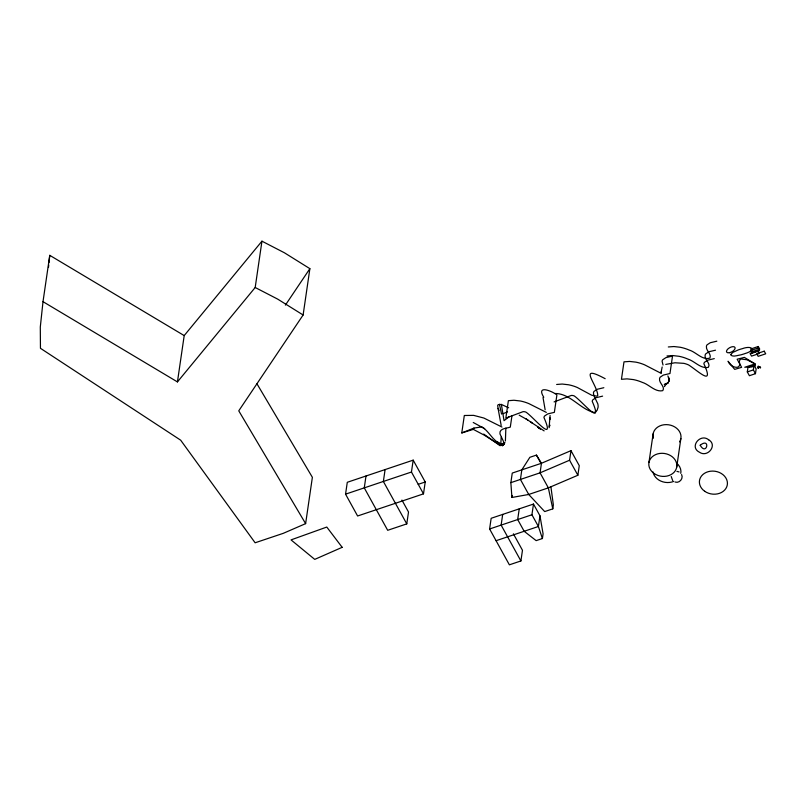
<?xml version="1.0" encoding="UTF-8"?>
<svg xmlns="http://www.w3.org/2000/svg" width="806" height="806" viewBox="0 0 806 806"><rect width="100%" height="100%" fill="white"/><g stroke="black" fill="none" stroke-linecap="round" stroke-linejoin="round"><path stroke-width="1.21" d="M549.108 427.714L550.085 415.463M550.035 419.523L550.075 417.84M671.217 476.527L672.657 480.517M675.065 482.028C679.327 483.58 683.669 478.552 681.614 474.563M662.169 366.982L661.041 372.715M43.01 301.666L177.441 381.913L184.201 335.588L49.76 255.331L43.01 301.666L40.3 326.994L40.451 348.303L180.665 440.177L255.129 542.781L283.279 533.33L305.625 523.638L312.375 477.313L256.983 383.837M48.481 267.401L48.733 264.983M48.995 262.575L49.76 255.331M505.402 440.983L505.856 428.107M177.441 381.913L255.19 287.5L261.95 241.175L284.437 252.792L309.877 268.66L303.116 314.995L238.757 410.828L305.625 523.638M345.552 494.159L347.285 482.29L413.186 460.145L425.225 481.978L423.493 493.856L357.602 515.991L345.552 494.159L411.453 472.024L413.186 460.145M366.005 475.993L364.272 487.872L387.686 530.298L406.778 523.89L408.511 512.012L401.932 500.083M385.097 469.586L383.364 481.454L406.778 523.89M501.191 437.174L500.728 445.486L484.325 435.19L473.334 429.386L461.778 432.933L464.316 415.493L473.646 415.372L483.872 418.042L501.977 427.049M513.392 533.824L522.469 550.266L520.908 560.956L509.382 564.825L489.605 528.978L491.166 518.288L533.491 504.062L539.97 515.8L543.083 533.844L542.408 538.529L536.161 540.635L524.162 531.275L517.684 519.548L519.245 508.848M511.991 415.523L510.289 427.15C506.873 428.329 499.045 428.278 499.952 433.88L503.921 442.373L503.105 444.166C493.826 443.572 489.383 430.968 481.776 426.888L473.908 428.097L461.778 432.933M502.692 514.419L501.13 525.109L520.908 560.956M510.863 482.653L512.253 473.072L541.461 463.269L570.98 450.655L579.272 465.677L577.872 475.258L548.352 487.872L528.716 494.471L511.911 497.473L510.863 482.653L540.06 472.84L569.58 460.226L570.98 450.655M511.911 497.473L512.203 495.458M542.408 538.529L538.408 526.489L531.93 514.762L533.491 504.062M549.541 425.739L549.672 424.822M539.97 515.8L538.408 526.489L496.073 540.705M552.785 508.868L548.352 487.872L540.06 472.84L541.461 463.269L536.433 455.098L529.864 457.304L521.825 469.858L520.424 479.439L528.716 494.471L544.695 511.578L552.785 508.868L553.359 504.919L550.901 486.764M648.951 462.473L653.132 433.789M676.687 467.248A14.075 11.506 8.3 0 0 657.696 453.869A14.075 11.506 8.3 0 0 654.069 473.465A14.075 11.506 8.3 0 0 676.687 467.248L680.869 438.565M747.303 371.929L747.988 367.254L754.053 365.219L756.149 369.007L755.464 373.682L749.399 375.717L747.303 371.929L753.378 369.894L754.053 365.219M549.632 425.145L549.44 426.344L549.541 425.729M549.39 426.616L549.591 425.447M503.508 442.695L502.38 445.708L497.362 441.688L499.922 445.587L500.728 445.486M661.162 372.241L661.454 371.173M473.334 429.386L473.908 428.097M664.456 386.628L666.703 383.263L665.786 384.059M285.395 305.121L309.877 268.66M184.201 335.588L261.95 241.175M503.619 443.753L504.939 442.514M509.442 416.521L504.042 420.661L501.372 404.431L498.229 404.612L497.675 405.509L498.058 408.38L501.181 425.447M666.35 383.646L664.366 384.593C668.99 384.271 670.169 379.354 667.852 375.928M503.156 413.659L507.458 411.906M503.105 444.166L504.606 443.592L502.36 444.338L504.062 444.529L501.413 444.227L503.327 445.255L500.244 443.774L502.38 445.708M665.091 384.321L665.736 384.079L664.366 384.593M418.203 484.335L425.225 481.978M489.605 528.978L531.93 514.762M554.095 401.912L571.283 395.464A5.32 4.352 8.3 0 1 574.104 395.867C581.781 400.743 604.127 428.812 592.208 401.277A4.725 3.859 8.3 0 1 592.843 399.806L596.017 397.701L602.616 396.139M665.766 364.403L674.965 362.771L683.81 363.345A20.341 16.624 8.3 0 1 688.616 364.957C698.238 371.042 714.69 387.374 703.88 363.758A4.725 3.859 8.3 0 1 704.515 362.287L707.678 360.181L714.287 358.63M668.315 346.963L673.907 346.54L680.204 347.255A35.776 29.228 8.3 0 1 685.352 348.605A35.111 28.694 8.3 0 1 689.09 350.026C696.062 351.95 702.348 360.614 709.935 358.086C711.819 353.935 705.693 350.67 706.419 346.318A4.725 3.859 8.3 0 1 707.053 344.847L710.227 342.741L716.836 341.18M666.995 355.97L672.597 355.547L678.884 356.272A35.776 29.228 8.3 0 1 684.042 357.612A35.111 28.694 8.3 0 1 687.77 359.043C694.732 361.068 700.696 369.098 708.343 367.335C711.053 363.335 704.243 359.698 705.109 355.325A4.725 3.859 8.3 0 1 705.744 353.854L708.907 351.748L715.516 350.197M556.644 384.472L562.235 384.049L568.532 384.774A35.776 29.228 8.3 0 1 573.681 386.114A35.111 28.694 8.3 0 1 577.418 387.545L591.705 395.232L596.752 396.139A2.206 1.803 8.3 0 0 597.77 395.444C597.256 384.019 576.814 363.476 605.165 378.699M603.845 387.706L597.246 389.268L594.072 391.373A4.725 3.859 8.3 0 0 593.438 392.844L593.851 395.545L597.78 403.786A13.823 11.294 8.3 0 1 598.072 407.312L597.055 410.395L595.322 411.977A3.567 2.912 8.3 0 1 593.518 412.36C579.756 408.652 570.295 393.701 555.334 393.479M676.919 471.379L679.045 471.923M546.337 412.4L529.159 403.756A35.111 28.694 8.3 0 0 526.691 402.768A35.776 29.228 8.3 0 0 520.273 400.985L513.976 400.26L508.385 400.683L505.836 418.123L523.023 411.675A5.32 4.352 8.3 0 1 525.844 412.078C533.522 416.964 555.868 445.033 543.949 417.488A4.725 3.859 8.3 0 1 544.584 416.017L547.748 413.911L554.357 412.35L556.906 394.91C551.818 390.91 535.909 384.543 543.778 397.287M661.283 373.42L644.77 364.916A35.111 28.694 8.3 0 0 642.301 363.929A35.776 29.228 8.3 0 0 635.884 362.146L629.587 361.431L623.995 361.844L621.446 379.294L627.048 378.87L633.335 379.586A35.776 29.228 8.3 0 1 638.493 380.936A35.111 28.694 8.3 0 1 642.231 382.356C649.183 384.391 655.147 392.411 662.794 390.648C665.504 386.658 658.693 383.021 659.56 378.649A4.725 3.859 8.3 0 1 660.195 377.178L663.358 375.072L669.967 373.51L672.516 356.071L665.907 357.632L662.734 359.738A4.725 3.859 8.3 0 0 662.099 361.209L663.026 365.047M544.131 430.898L530.731 422.032L532.393 423.231M519.195 415.171L527.739 419.946L525.975 418.808M501.372 404.431L508.667 407.796M255.19 287.5L277.677 299.117L303.116 314.995M473.243 422.485L484.658 428.711M708.706 439.824C700.323 432.903 688.928 447.078 699.467 452.226C707.618 458.01 717.854 445.093 708.766 439.864M760.441 367.717L759.635 367.345A1.491 1.219 8.3 0 0 758.708 367.415L758.547 367.788A8.926 7.294 8.3 0 1 758.527 368.352A11.475 9.37 8.3 0 0 758.446 367.677L758.627 367.153A1.098 0.897 8.3 0 1 759.232 367.113C762.234 368.705 757.64 364.997 758.204 367.193A11.224 9.168 8.3 0 1 758.375 368.413A10.72 8.755 8.3 0 0 758.396 367.727L758.648 366.881L760.35 367.556M537.854 427.251L540.544 429.064L538.982 428.046M527.618 419.866L530.882 422.143M483.711 434.071L499.922 445.587M537.632 427.059L539.204 428.198M760.38 367.526L758.607 366.659L758.285 367.385A10.327 8.443 8.3 0 1 758.416 368.392A10.861 8.876 8.3 0 0 758.134 367.123L758.174 366.176L759.967 367.123A18.971 15.495 8.3 0 1 760.642 367.647L760.562 367.677M753.378 369.894L755.464 373.682M569.58 460.226L577.872 475.258M536.433 455.098L540.584 462.604M411.453 472.024L423.493 493.856M498.058 408.38L499.126 410.516M668.93 379.183L668.899 381.54L668.738 378.518M543.022 397.57L545.138 409.78M499.418 404.219L501.564 414.093M653.364 438.232A14.075 11.506 8.3 0 1 668.547 424.782A14.075 11.506 8.3 0 1 679.579 441.879M673.766 481.384A14.075 11.506 8.3 0 1 653.031 471.973M676.647 463.138A14.075 11.506 8.3 0 1 680.788 473.374M739.303 361.612C741.933 370.962 730.165 367.345 728.07 361.249L734.669 369.38L741.631 367.335L737.147 359.214L744.391 357.39L755.071 363.899L755.323 365.753L751.595 367.002L744.764 367.234L755.071 363.899L746.991 359.768L741.046 359.023A2.861 2.337 8.3 0 0 739.938 359.788L739.303 361.612M730.558 354.63C732.453 357.632 737.833 355.154 740.795 354.872A43.222 35.323 8.3 0 0 744.754 353.653C756.804 350.177 752.079 345.018 742.225 348.706A43.222 35.323 8.3 0 0 738.256 349.925L732.886 352.383L730.558 354.63M700.202 445.244C706.711 456.528 710.912 436.882 700.182 445.234M668.355 382.497L667.761 383.082L668.355 382.497M342.167 547.324L314.733 559.384L291.037 539.889L326.783 527.053L342.167 547.324M758.275 346.489L750.739 349.018L752.2 351.658L759.736 349.129L758.275 346.489M758.043 348.061L750.517 350.59L751.968 353.23L759.504 350.701L758.043 348.061M757.62 350.942L750.094 353.471L751.545 356.111L759.081 353.582L757.62 350.942M764.239 351.174L756.713 353.703L758.164 356.343L765.7 353.814L764.239 351.174M668.627 378.165L668.416 377.51L668.809 378.739L668.627 378.165M729.43 352.716A4.776 2.337 -28.9 0 0 735.052 347.557A4.776 2.337 -28.9 0 0 727.939 348.917A4.776 2.337 -28.9 0 0 729.43 352.716M704.656 491.247A14.075 11.506 8.3 0 0 727.274 485.041A14.075 11.506 8.3 0 0 708.293 471.651A14.075 11.506 8.3 0 0 704.656 491.247"/></g></svg>
